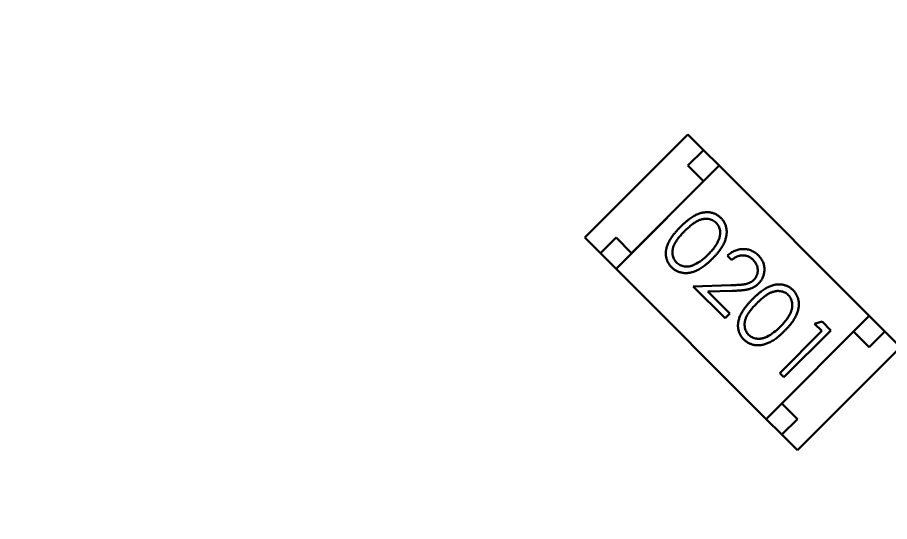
# Model space of a CAD drawing. Header units: millimetres. Extents: x 71 to 428, y 120 to 295.
# Drawn here: x 370.059 to 372.031, y 213.125 to 214.265 of the extents above; entities that cross this region are included whole.
import ezdxf

# ---------------------------------------------------------------- set-up
doc = ezdxf.new("R2010")
doc.units = ezdxf.units.MM
doc.header["$LTSCALE"] = 0.75
doc.layers.add('Visible', color=7, linetype='Continuous', lineweight=50)

msp = doc.modelspace()

# ---------------------------------------------------------------- linework, layer by layer
at = {"layer": 'Visible'}
for p, q in [((371.3417, 213.767), (371.575, 214.0004)), ((371.575, 214.0004), (371.6104, 213.965)), ((371.6104, 213.965), (371.575, 213.9297)), ((371.6457, 213.9297), (371.6104, 213.965)), ((371.6457, 213.9297), (371.4124, 213.6963)), ((371.575, 213.9297), (371.6104, 213.8943)), ((371.9851, 213.5902), (371.6457, 213.9297)), ((371.4477, 213.7317), (371.6104, 213.8943)), ((371.3417, 213.767), (371.377, 213.7317)), ((371.4124, 213.767), (371.377, 213.7317)), ((371.4477, 213.7317), (371.4124, 213.767)), ((371.377, 213.7317), (371.4124, 213.6963)), ((371.6739, 213.7164), (371.6643, 213.726)), ((371.7518, 213.3569), (371.4124, 213.6963)), ((371.5868, 213.6566), (371.6719, 213.6594)), ((371.6589, 213.5845), (371.5868, 213.6566)), ((371.6753, 213.6466), (371.6204, 213.6448)), ((371.6204, 213.6448), (371.6698, 213.5954)), ((371.6698, 213.5954), (371.6589, 213.5845)), ((371.9851, 213.5902), (371.7518, 213.3569)), ((372.0205, 213.5549), (371.9851, 213.5902)), ((371.8615, 213.5723), (371.8786, 213.577)), ((371.8778, 213.556), (371.8615, 213.5723)), ((371.8786, 213.577), (371.8982, 213.5573)), ((371.7826, 213.4608), (371.8778, 213.556)), ((371.7871, 213.3922), (371.9498, 213.5549)), ((371.8982, 213.5573), (371.7922, 213.4513)), ((371.9498, 213.5549), (371.9851, 213.5195)), ((371.9851, 213.5195), (372.0205, 213.5549)), ((372.0558, 213.5195), (372.0205, 213.5549)), ((371.8225, 213.2862), (372.0558, 213.5195)), ((371.7922, 213.4513), (371.7826, 213.4608)), ((371.8225, 213.3569), (371.7871, 213.3922)), ((371.7518, 213.3569), (371.7871, 213.3215)), ((371.7871, 213.3215), (371.8225, 213.3569)), ((371.8225, 213.2862), (371.7871, 213.3215))]:
    msp.add_line(p, q, dxfattribs=at)
at = {"layer": 'Visible', "extrusion": (0, 0, -1)}
msp.add_circle((-354.8964, 204.496), 47.93, dxfattribs=at)
at = {"layer": 'Visible'}
for centre in [(371.5402, 213.8055), (371.7034, 213.6423)]:
    msp.add_arc(centre, 0.1113, 296.6443, 316.3671, dxfattribs=at)
for points, knots in [([(371.5582, 213.7912), (371.5599, 213.7929), (371.5633, 213.7962), (371.5683, 213.8008), (371.5732, 213.8049), (371.5779, 213.8086), (371.5824, 213.812), (371.5868, 213.8148), (371.591, 213.8172), (371.5951, 213.8192), (371.5991, 213.8208), (371.603, 213.8222), (371.6069, 213.8231), (371.6107, 213.8239), (371.6144, 213.8243), (371.6181, 213.8245), (371.6217, 213.8244), (371.6252, 213.824), (371.6287, 213.8232), (371.6321, 213.8223), (371.6353, 213.8212), (371.6384, 213.8197), (371.6414, 213.818), (371.6442, 213.8161), (371.647, 213.814), (371.6486, 213.8123), (371.6495, 213.8115)], [0, 0, 0, 0, 0.068595, 0.133246, 0.194313, 0.251279, 0.304513, 0.354235, 0.400481, 0.443411, 0.484015, 0.523252, 0.561042, 0.5979, 0.633518, 0.668314, 0.702496, 0.736685, 0.770293, 0.803437, 0.835913, 0.86846, 0.900847, 0.933467, 0.966258, 1, 1, 1, 1]), ([(371.6389, 213.8003), (371.6377, 213.8014), (371.6352, 213.8037), (371.6309, 213.8063), (371.626, 213.8081), (371.6217, 213.809), (371.6181, 213.8095), (371.6153, 213.8095), (371.6125, 213.8094), (371.6096, 213.809), (371.6067, 213.8083), (371.6037, 213.8075), (371.6007, 213.8064), (371.5976, 213.8051), (371.5944, 213.8034), (371.5911, 213.8014), (371.5876, 213.7991), (371.584, 213.7963), (371.5802, 213.7932), (371.5762, 213.7897), (371.572, 213.7859), (371.5692, 213.7831), (371.5678, 213.7817)], [0, 0, 0, 0, 0.060387, 0.120883, 0.182755, 0.247811, 0.281299, 0.315088, 0.349702, 0.384857, 0.420966, 0.458511, 0.497175, 0.537602, 0.580503, 0.627468, 0.678388, 0.733983, 0.793747, 0.857714, 0.926698, 1, 1, 1, 1]), ([(371.6208, 213.7287), (371.6221, 213.73), (371.6245, 213.7325), (371.6281, 213.7363), (371.6312, 213.7401), (371.6342, 213.7437), (371.6367, 213.7474), (371.6391, 213.7509), (371.6411, 213.7544), (371.6429, 213.7578), (371.6444, 213.7612), (371.6456, 213.7644), (371.6466, 213.7676), (371.6473, 213.7707), (371.6478, 213.7738), (371.648, 213.7767), (371.648, 213.7796), (371.6476, 213.7832), (371.6466, 213.7875), (371.6448, 213.7924), (371.6422, 213.7967), (371.64, 213.7991), (371.6389, 213.8003)], [0, 0, 0, 0, 0.065681, 0.128486, 0.188175, 0.245106, 0.299448, 0.350823, 0.399942, 0.446672, 0.491255, 0.533376, 0.573853, 0.612526, 0.649597, 0.685532, 0.720106, 0.753838, 0.818925, 0.880493, 0.940311, 1, 1, 1, 1]), ([(371.6495, 213.8115), (371.6503, 213.8107), (371.652, 213.809), (371.6542, 213.8062), (371.6561, 213.8033), (371.6578, 213.8003), (371.6593, 213.7972), (371.6605, 213.7939), (371.6615, 213.7905), (371.6622, 213.787), (371.6626, 213.7834), (371.6628, 213.7797), (371.6626, 213.7759), (371.6622, 213.772), (371.6614, 213.7681), (371.6604, 213.7641), (371.6591, 213.76), (371.6575, 213.7559), (371.6555, 213.7516), (371.6531, 213.7472), (371.6503, 213.7428), (371.6471, 213.7383), (371.6435, 213.7336), (371.6395, 213.7288), (371.635, 213.724), (371.6319, 213.7208), (371.6303, 213.7191)], [0, 0, 0, 0, 0.033788, 0.067194, 0.099862, 0.132567, 0.165151, 0.197913, 0.231319, 0.265083, 0.299255, 0.334399, 0.369943, 0.406284, 0.444064, 0.482998, 0.523354, 0.565537, 0.609613, 0.656391, 0.705885, 0.758325, 0.813832, 0.872795, 0.934722, 1, 1, 1, 1]), ([(371.538, 213.7), (371.5372, 213.7009), (371.5355, 213.7025), (371.5334, 213.7053), (371.5315, 213.7081), (371.5298, 213.7111), (371.5283, 213.7141), (371.5272, 213.7174), (371.5263, 213.7207), (371.5255, 213.7241), (371.5251, 213.7276), (371.525, 213.7312), (371.5251, 213.7349), (371.5256, 213.7386), (371.5263, 213.7424), (371.5274, 213.7463), (371.5287, 213.7503), (371.5303, 213.7543), (371.5323, 213.7584), (371.5347, 213.7627), (371.5376, 213.7671), (371.5409, 213.7716), (371.5446, 213.7763), (371.5487, 213.7812), (371.5533, 213.7862), (371.5566, 213.7895), (371.5582, 213.7912)], [0, 0, 0, 0, 0.033787, 0.066622, 0.099285, 0.131361, 0.163585, 0.196104, 0.228902, 0.262158, 0.295991, 0.330218, 0.36506, 0.400951, 0.43762, 0.475708, 0.515381, 0.556414, 0.599765, 0.646424, 0.696431, 0.749782, 0.806573, 0.867436, 0.931887, 1, 1, 1, 1]), ([(371.5678, 213.7817), (371.5664, 213.7803), (371.5636, 213.7775), (371.5598, 213.7734), (371.5563, 213.7694), (371.5532, 213.7656), (371.5505, 213.7619), (371.5481, 213.7585), (371.5461, 213.7551), (371.5445, 213.752), (371.5431, 213.7489), (371.542, 213.7459), (371.5412, 213.7429), (371.5405, 213.74), (371.5402, 213.7371), (371.54, 213.7342), (371.5401, 213.7314), (371.5405, 213.7278), (371.5414, 213.7234), (371.5433, 213.7186), (371.5458, 213.7143), (371.5481, 213.7118), (371.5492, 213.7106)], [0, 0, 0, 0, 0.072951, 0.141584, 0.205926, 0.265301, 0.320597, 0.371817, 0.41879, 0.461699, 0.502134, 0.540804, 0.578181, 0.614297, 0.649678, 0.684299, 0.718359, 0.752081, 0.817652, 0.879722, 0.939966, 1, 1, 1, 1]), ([(371.6643, 213.726), (371.6657, 213.7272), (371.6683, 213.7295), (371.6725, 213.7326), (371.6767, 213.7352), (371.6811, 213.7373), (371.6857, 213.739), (371.6904, 213.7402), (371.6951, 213.7409), (371.7, 213.7412), (371.7049, 213.741), (371.7096, 213.7403), (371.7141, 213.7392), (371.7185, 213.7376), (371.7227, 213.7356), (371.7268, 213.7331), (371.7307, 213.7302), (371.7331, 213.7279), (371.7343, 213.7267)], [0, 0, 0, 0, 0.068791, 0.135103, 0.198979, 0.261904, 0.323495, 0.385195, 0.446969, 0.509765, 0.572251, 0.633405, 0.693251, 0.752583, 0.812579, 0.873275, 0.93555, 1, 1, 1, 1]), ([(371.6303, 213.7191), (371.6287, 213.7175), (371.6255, 213.7144), (371.6206, 213.71), (371.6159, 213.706), (371.6113, 213.7024), (371.6067, 213.6992), (371.6023, 213.6964), (371.598, 213.694), (371.5938, 213.6921), (371.5896, 213.6904), (371.5856, 213.6891), (371.5816, 213.6881), (371.5777, 213.6873), (371.5738, 213.6869), (371.57, 213.6867), (371.5663, 213.6869), (371.5627, 213.6873), (371.5591, 213.6881), (371.5557, 213.689), (371.5524, 213.6902), (371.5493, 213.6917), (371.5462, 213.6934), (371.5433, 213.6954), (371.5405, 213.6975), (371.5388, 213.6992), (371.538, 213.7)], [0, 0, 0, 0, 0.065063, 0.126773, 0.185516, 0.240765, 0.29298, 0.34225, 0.388919, 0.432776, 0.474628, 0.514775, 0.553606, 0.591426, 0.628028, 0.663804, 0.698984, 0.733591, 0.767628, 0.801208, 0.834264, 0.866981, 0.89972, 0.932702, 0.966176, 1, 1, 1, 1]), ([(371.7229, 213.7163), (371.7221, 213.7171), (371.7204, 213.7187), (371.7177, 213.7208), (371.7149, 213.7226), (371.712, 213.7241), (371.7091, 213.7252), (371.706, 213.7261), (371.7028, 213.7266), (371.6996, 213.7269), (371.6963, 213.7268), (371.693, 213.7263), (371.6898, 213.7255), (371.6865, 213.7244), (371.6833, 213.7229), (371.6801, 213.7211), (371.6769, 213.719), (371.6749, 213.7173), (371.6739, 213.7164)], [0, 0, 0, 0, 0.064439, 0.126547, 0.186887, 0.245878, 0.304041, 0.362191, 0.420976, 0.48066, 0.5406, 0.600689, 0.661936, 0.724443, 0.789038, 0.856314, 0.926352, 1, 1, 1, 1]), ([(371.7244, 213.6718), (371.7251, 213.6726), (371.7265, 213.674), (371.7283, 213.6765), (371.7298, 213.679), (371.731, 213.6817), (371.7319, 213.6845), (371.7325, 213.6874), (371.7329, 213.6905), (371.733, 213.6936), (371.7327, 213.6968), (371.7322, 213.6999), (371.7314, 213.7029), (371.7303, 213.7058), (371.7289, 213.7086), (371.7272, 213.7113), (371.7252, 213.7139), (371.7237, 213.7155), (371.7229, 213.7163)], [0, 0, 0, 0, 0.061965, 0.122122, 0.180988, 0.239933, 0.299906, 0.359989, 0.421776, 0.486576, 0.551535, 0.615018, 0.677259, 0.73973, 0.80305, 0.866495, 0.931973, 1, 1, 1, 1]), ([(371.7343, 213.7267), (371.7354, 213.7255), (371.7377, 213.7232), (371.7405, 213.7194), (371.743, 213.7155), (371.745, 213.7115), (371.7464, 213.7073), (371.7475, 213.703), (371.7481, 213.6986), (371.7481, 213.6942), (371.7478, 213.6897), (371.7471, 213.6854), (371.746, 213.6812), (371.7446, 213.6772), (371.7427, 213.6735), (371.7405, 213.6698), (371.7378, 213.6664), (371.7358, 213.6642), (371.7348, 213.6632)], [0, 0, 0, 0, 0.069475, 0.136517, 0.200789, 0.26383, 0.325735, 0.387291, 0.449509, 0.512968, 0.576275, 0.63758, 0.697903, 0.757172, 0.816599, 0.876653, 0.93729, 1, 1, 1, 1]), ([(371.5492, 213.7106), (371.5504, 213.7094), (371.5528, 213.7072), (371.5572, 213.7047), (371.5619, 213.7028), (371.5662, 213.7018), (371.5698, 213.7014), (371.5726, 213.7014), (371.5754, 213.7016), (371.5783, 213.702), (371.5812, 213.7026), (371.5841, 213.7035), (371.5871, 213.7047), (371.5891, 213.7056), (371.5901, 213.706)], [0, 0, 0, 0, 0.112813, 0.225394, 0.339595, 0.459675, 0.521735, 0.583926, 0.648174, 0.713881, 0.781004, 0.851451, 0.924051, 1, 1, 1, 1]), ([(371.6719, 213.6594), (371.6739, 213.6594), (371.6778, 213.6595), (371.6835, 213.6597), (371.6887, 213.66), (371.6933, 213.6603), (371.6975, 213.6608), (371.7013, 213.6612), (371.7045, 213.6617), (371.7081, 213.6625), (371.7122, 213.6638), (371.7167, 213.6659), (371.7209, 213.6685), (371.7232, 213.6707), (371.7244, 213.6718)], [0, 0, 0, 0, 0.110803, 0.212829, 0.306101, 0.390647, 0.466924, 0.534481, 0.593587, 0.644557, 0.7362, 0.825024, 0.911986, 1, 1, 1, 1]), ([(371.7348, 213.6632), (371.7333, 213.6617), (371.7302, 213.6589), (371.7251, 213.6555), (371.7195, 213.6527), (371.7145, 213.6509), (371.7102, 213.6499), (371.7065, 213.6491), (371.7023, 213.6485), (371.6978, 213.6479), (371.6928, 213.6475), (371.6873, 213.6471), (371.6814, 213.6468), (371.6774, 213.6466), (371.6753, 213.6466)], [0, 0, 0, 0, 0.098702, 0.195672, 0.292422, 0.391343, 0.444462, 0.504229, 0.570352, 0.642546, 0.722288, 0.807921, 0.90047, 1, 1, 1, 1]), ([(371.7214, 213.628), (371.7231, 213.6297), (371.7264, 213.633), (371.7315, 213.6376), (371.7363, 213.6417), (371.741, 213.6455), (371.7456, 213.6488), (371.75, 213.6516), (371.7542, 213.654), (371.7583, 213.656), (371.7623, 213.6576), (371.7662, 213.659), (371.77, 213.66), (371.7738, 213.6607), (371.7776, 213.6612), (371.7812, 213.6614), (371.7849, 213.6612), (371.7884, 213.6608), (371.7919, 213.6601), (371.7952, 213.6591), (371.7985, 213.658), (371.8016, 213.6565), (371.8046, 213.6549), (371.8074, 213.6529), (371.8101, 213.6508), (371.8118, 213.6492), (371.8127, 213.6483)], [0, 0, 0, 0, 0.068595, 0.133246, 0.194313, 0.251279, 0.304513, 0.354235, 0.400481, 0.443411, 0.484015, 0.523252, 0.561042, 0.5979, 0.633518, 0.668314, 0.702496, 0.736685, 0.770293, 0.803437, 0.835913, 0.86846, 0.900847, 0.933467, 0.966258, 1, 1, 1, 1]), ([(371.8021, 213.6371), (371.8009, 213.6383), (371.7984, 213.6405), (371.7941, 213.6431), (371.7892, 213.6449), (371.7849, 213.6459), (371.7813, 213.6463), (371.7785, 213.6464), (371.7757, 213.6462), (371.7728, 213.6458), (371.7698, 213.6452), (371.7669, 213.6443), (371.7639, 213.6432), (371.7608, 213.6419), (371.7576, 213.6403), (371.7543, 213.6382), (371.7508, 213.6359), (371.7472, 213.6331), (371.7433, 213.63), (371.7394, 213.6265), (371.7352, 213.6227), (371.7324, 213.62), (371.731, 213.6185)], [0, 0, 0, 0, 0.060387, 0.120883, 0.182755, 0.247811, 0.281299, 0.315088, 0.349702, 0.384857, 0.420966, 0.458511, 0.497175, 0.537602, 0.580503, 0.627468, 0.678388, 0.733983, 0.793747, 0.857714, 0.926698, 1, 1, 1, 1]), ([(371.784, 213.5655), (371.7853, 213.5668), (371.7877, 213.5693), (371.7912, 213.5731), (371.7944, 213.5769), (371.7973, 213.5805), (371.7999, 213.5842), (371.8023, 213.5877), (371.8043, 213.5912), (371.8061, 213.5946), (371.8076, 213.598), (371.8088, 213.6013), (371.8098, 213.6045), (371.8105, 213.6076), (371.811, 213.6106), (371.8112, 213.6135), (371.8111, 213.6164), (371.8107, 213.6201), (371.8097, 213.6244), (371.808, 213.6292), (371.8054, 213.6335), (371.8032, 213.6359), (371.8021, 213.6371)], [0, 0, 0, 0, 0.065681, 0.128486, 0.188175, 0.245106, 0.299448, 0.350823, 0.399942, 0.446672, 0.491255, 0.533376, 0.573853, 0.612526, 0.649597, 0.685532, 0.720106, 0.753838, 0.818925, 0.880493, 0.940311, 1, 1, 1, 1]), ([(371.8127, 213.6483), (371.8135, 213.6475), (371.8151, 213.6458), (371.8173, 213.643), (371.8193, 213.6401), (371.821, 213.6371), (371.8225, 213.634), (371.8237, 213.6307), (371.8247, 213.6273), (371.8253, 213.6238), (371.8258, 213.6202), (371.826, 213.6165), (371.8258, 213.6127), (371.8254, 213.6088), (371.8246, 213.6049), (371.8236, 213.6009), (371.8222, 213.5969), (371.8206, 213.5927), (371.8186, 213.5884), (371.8163, 213.5841), (371.8135, 213.5796), (371.8103, 213.5751), (371.8067, 213.5704), (371.8027, 213.5656), (371.7982, 213.5608), (371.7951, 213.5576), (371.7935, 213.5559)], [0, 0, 0, 0, 0.033788, 0.067194, 0.099862, 0.132567, 0.165151, 0.197913, 0.231319, 0.265083, 0.299255, 0.334399, 0.369943, 0.406284, 0.444064, 0.482998, 0.523354, 0.565537, 0.609613, 0.656391, 0.705885, 0.758325, 0.813832, 0.872795, 0.934722, 1, 1, 1, 1]), ([(371.7012, 213.5368), (371.7003, 213.5377), (371.6987, 213.5394), (371.6966, 213.5421), (371.6947, 213.5449), (371.693, 213.5479), (371.6915, 213.551), (371.6904, 213.5542), (371.6894, 213.5575), (371.6887, 213.5609), (371.6883, 213.5644), (371.6881, 213.568), (371.6883, 213.5717), (371.6888, 213.5755), (371.6895, 213.5793), (371.6906, 213.5831), (371.6919, 213.5871), (371.6935, 213.5911), (371.6955, 213.5952), (371.6979, 213.5995), (371.7008, 213.6039), (371.7041, 213.6085), (371.7078, 213.6132), (371.7119, 213.618), (371.7165, 213.623), (371.7197, 213.6263), (371.7214, 213.628)], [0, 0, 0, 0, 0.033787, 0.066622, 0.099285, 0.131361, 0.163585, 0.196104, 0.228902, 0.262158, 0.295991, 0.330218, 0.36506, 0.400951, 0.43762, 0.475708, 0.515381, 0.556414, 0.599765, 0.646424, 0.696431, 0.749782, 0.806573, 0.867436, 0.931887, 1, 1, 1, 1]), ([(371.731, 213.6185), (371.7296, 213.6171), (371.7268, 213.6144), (371.723, 213.6102), (371.7195, 213.6062), (371.7164, 213.6024), (371.7137, 213.5987), (371.7113, 213.5953), (371.7093, 213.592), (371.7076, 213.5888), (371.7063, 213.5857), (371.7052, 213.5827), (371.7043, 213.5797), (371.7037, 213.5768), (371.7033, 213.5739), (371.7032, 213.5711), (371.7033, 213.5682), (371.7036, 213.5646), (371.7046, 213.5603), (371.7065, 213.5554), (371.709, 213.5511), (371.7112, 213.5486), (371.7124, 213.5474)], [0, 0, 0, 0, 0.072951, 0.141584, 0.205926, 0.265301, 0.320597, 0.371817, 0.41879, 0.461699, 0.502134, 0.540804, 0.578181, 0.614297, 0.649678, 0.684299, 0.718359, 0.752081, 0.817652, 0.879722, 0.939966, 1, 1, 1, 1]), ([(371.7935, 213.5559), (371.7918, 213.5543), (371.7886, 213.5512), (371.7838, 213.5468), (371.7791, 213.5428), (371.7745, 213.5392), (371.7699, 213.536), (371.7655, 213.5333), (371.7612, 213.5308), (371.757, 213.5289), (371.7528, 213.5273), (371.7488, 213.5259), (371.7448, 213.5249), (371.7409, 213.5241), (371.737, 213.5237), (371.7332, 213.5236), (371.7295, 213.5237), (371.7258, 213.5241), (371.7223, 213.5249), (371.7189, 213.5258), (371.7156, 213.5271), (371.7124, 213.5285), (371.7094, 213.5302), (371.7065, 213.5322), (371.7037, 213.5344), (371.702, 213.536), (371.7012, 213.5368)], [0, 0, 0, 0, 0.065063, 0.126773, 0.185516, 0.240765, 0.29298, 0.34225, 0.388919, 0.432776, 0.474628, 0.514775, 0.553606, 0.591426, 0.628028, 0.663804, 0.698984, 0.733591, 0.767628, 0.801208, 0.834264, 0.866981, 0.89972, 0.932702, 0.966176, 1, 1, 1, 1]), ([(371.7124, 213.5474), (371.7136, 213.5463), (371.716, 213.544), (371.7204, 213.5415), (371.7251, 213.5396), (371.7294, 213.5387), (371.733, 213.5383), (371.7357, 213.5382), (371.7386, 213.5384), (371.7414, 213.5388), (371.7443, 213.5394), (371.7473, 213.5403), (371.7503, 213.5415), (371.7523, 213.5424), (371.7533, 213.5429)], [0, 0, 0, 0, 0.112813, 0.225394, 0.339595, 0.459675, 0.521735, 0.583926, 0.648174, 0.713881, 0.781004, 0.851451, 0.924051, 1, 1, 1, 1])]:
    msp.add_open_spline(points, degree=3, knots=knots, dxfattribs=at)

doc.saveas('drawing.dxf')
